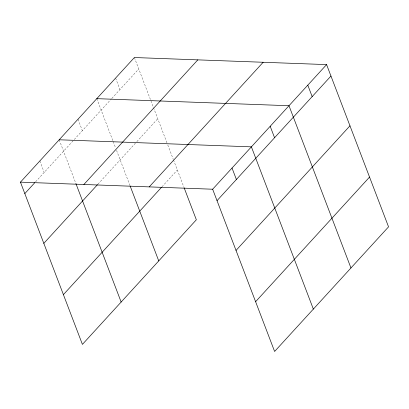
<?xml version="1.0" encoding="UTF-8"?>
<svg xmlns="http://www.w3.org/2000/svg" width="409" height="409" viewBox="0 0 409 409"><rect width="100%" height="100%" fill="white"/><g stroke="black" fill="none" stroke-linecap="round" stroke-linejoin="round"><path stroke-width="0.31" stroke-dasharray="2.04 1.53" d="M35.578 181.826L73.814 140.006M74.239 139.541L111.412 98.886M111.841 98.416L138.758 68.973M97.945 184.168L136.401 142.107M136.826 141.637L157.762 118.738M161.959 186.836L177.342 170.016M134.392 57.531L167.097 143.186M167.782 144.975L173.242 159.28M173.472 159.878L183.902 187.194M115.589 78.093L119.96 89.535M96.79 98.656L112.925 140.906M113.15 141.499L115.64 148.017M116.545 150.384L129.955 185.502M77.991 119.218L82.357 130.66M59.187 139.781L76.002 183.81M39.821 160.967L44.187 172.409"/><path stroke-width="0.61" d="M184.132 187.787L196.346 219.781L82.408 344.398L20.45 182.153L134.392 57.531L326.592 64.602L388.55 226.847L274.608 351.469L212.654 189.219L326.592 64.602M24.821 193.595L34.719 182.767M83.876 184.485L197.818 59.862M43.824 243.36L97.516 184.633M149.229 186.887L263.166 62.27M63.4 294.633L161.535 187.307M217.026 200.661L330.963 76.043M236.029 250.431L349.966 125.808M255.605 301.704L369.547 177.082M96.79 98.656L288.994 105.727L350.948 267.972M59.187 139.781L251.392 146.851L313.35 309.097M20.45 182.153L212.654 189.219M307.793 85.164L312.164 96.606M270.196 126.289L274.562 137.731M232.026 168.038L236.392 179.479M130.18 186.1L158.748 260.906M76.002 183.81L121.146 302.031"/></g></svg>
